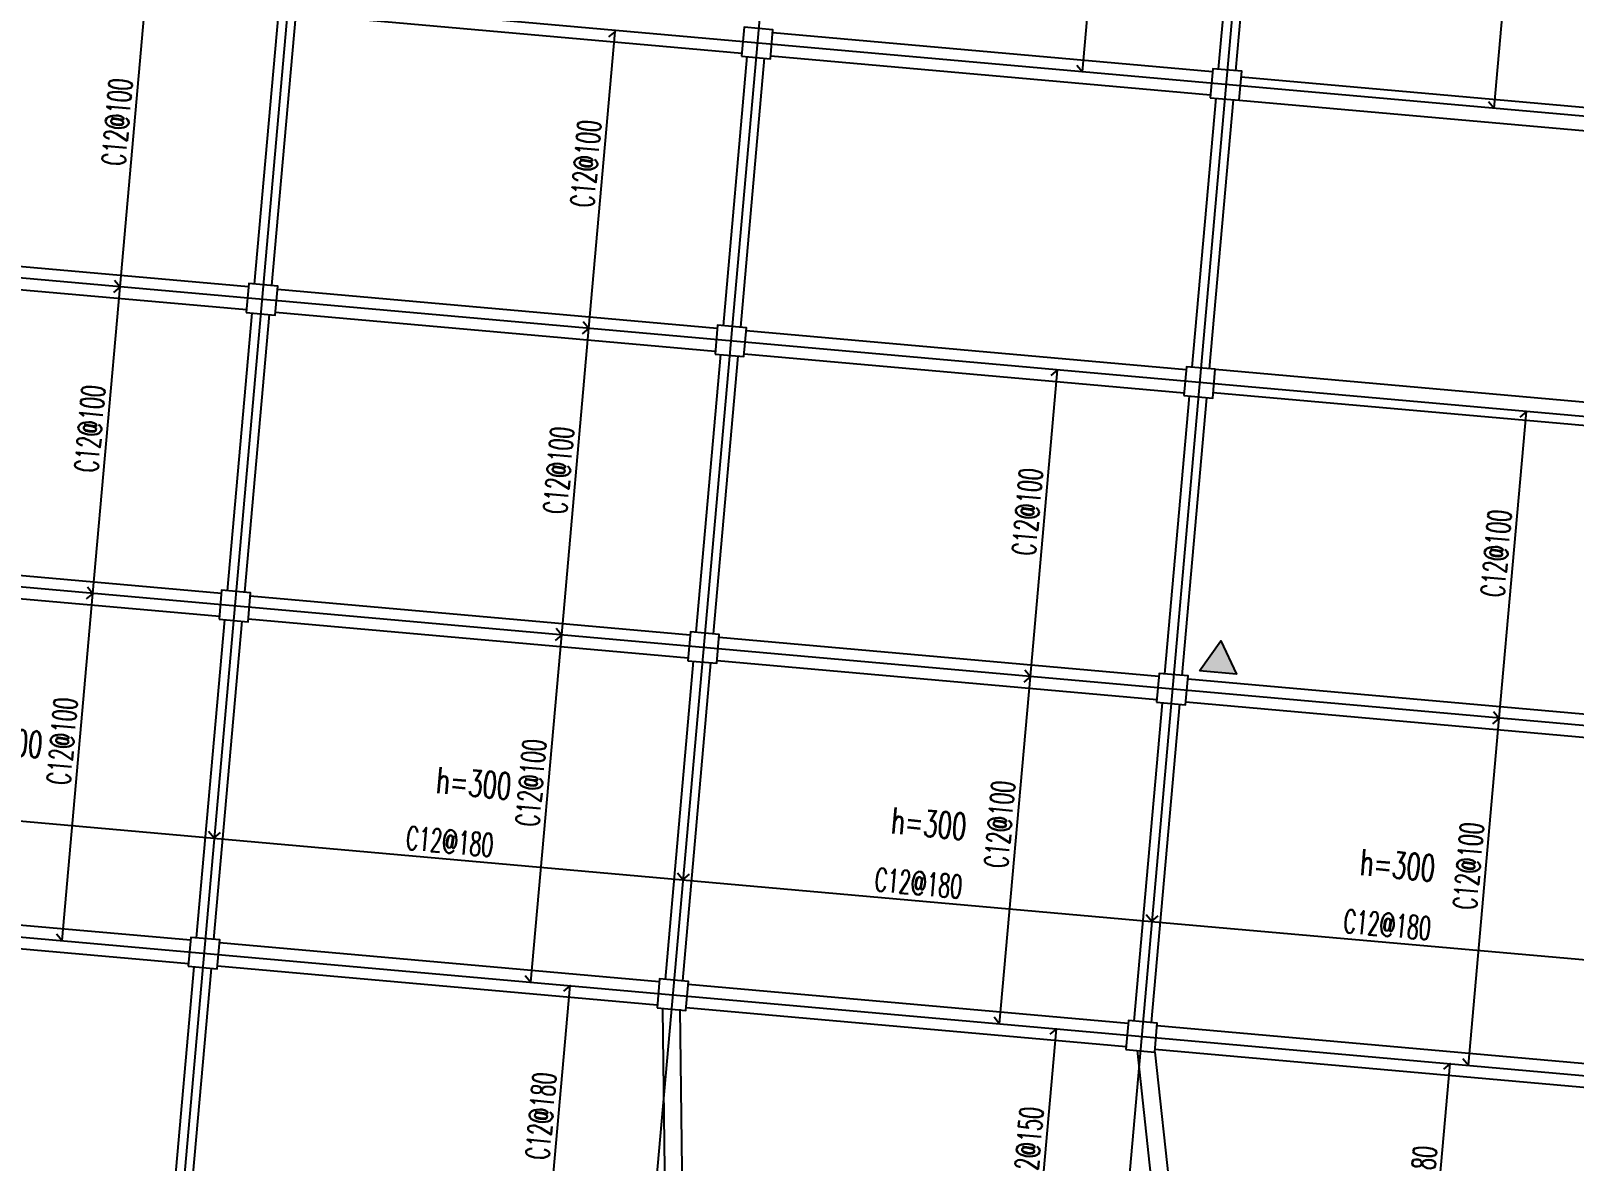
# Model space of a CAD drawing. Header units: millimetres. Extents: x 129427 to 386235, y 419441 to 703525.
# Drawn here: x 325345 to 351908, y 511101 to 530560 of the extents above; entities that cross this region are included whole.
import ezdxf

# ---------------------------------------------------------------- set-up
doc = ezdxf.new("R2010")
doc.units = ezdxf.units.MM
doc.header["$LTSCALE"] = 100
for name, color, linetype in [('B-dote', 253, 'Continuous'), ('B-板厚', 2, 'Continuous'), ('B-正筋文字', 7, 'Continuous'), ('B-正筋钢筋', 6, 'Continuous'), ('B-沉降观测点', 5, 'Continuous'), ('COLU', 7, 'Continuous'), ('h斜线-柱', 7, 'Continuous'), ('梁虚线', 4, 'Continuous')]:
    doc.layers.add(name, color=color, linetype=linetype)
doc.styles.get("Standard").update_dxf_attribs({"font": 'standard'})

# ---------------------------------------------------------------- blocks, each defined once
blk = doc.blocks.new('A$C7FDE0673')
at = {"layer": 'B-沉降观测点'}
blk.add_hatch(color=256, dxfattribs=at).paths.add_polyline_path([(318, 551), (0, 0), (636, 0)], flags=0)
blk.add_lwpolyline([(0, 0), (318, 551), (636, 0)], close=True, dxfattribs=at)

msp = doc.modelspace()

# ---------------------------------------------------------------- hatches: boundary and pattern name
at = {"layer": 'h斜线-柱'}
h = msp.add_hatch(dxfattribs=at)
h.set_pattern_fill('ANSI31', color=256, scale=40, angle=-5.06835, style=0)
h.set_pattern_definition([])
h.paths.add_polyline_path([(337575.6, 530125.2), (338073.7, 530081), (338117.9, 530579.1), (337619.8, 530623.2)], flags=0)
h = msp.add_hatch(dxfattribs=at)
h.set_pattern_fill('ANSI31', color=256, scale=40, angle=-5.06835, style=0)
h.set_pattern_definition([])
h.paths.add_polyline_path([(345644, 529409.6), (346142, 529365.4), (346186.2, 529863.5), (345688.1, 529907.6)], flags=0)
h = msp.add_hatch(dxfattribs=at)
h.set_pattern_fill('ANSI31', color=256, scale=40, angle=-5.06835, style=0)
h.set_pattern_definition([])
h.paths.add_polyline_path([(329052.3, 525710.9), (329550.4, 525666.7), (329594.6, 526164.8), (329096.5, 526208.9)], flags=0)
h = msp.add_hatch(dxfattribs=at)
h.set_pattern_fill('ANSI31', color=256, scale=40, angle=-5.06835, style=0)
h.set_pattern_definition([])
h.paths.add_polyline_path([(337120.7, 524995.3), (337618.7, 524951.1), (337662.9, 525449.2), (337164.8, 525493.4)], flags=0)
h = msp.add_hatch(dxfattribs=at)
h.set_pattern_fill('ANSI31', color=256, scale=40, angle=-5.06835, style=0)
h.set_pattern_definition([])
h.paths.add_polyline_path([(345189, 524279.7), (345687, 524235.6), (345731.2, 524733.6), (345233.2, 524777.8)], flags=0)
h = msp.add_hatch(dxfattribs=at)
h.set_pattern_fill('ANSI31', color=256, scale=40, angle=-5.06835, style=0)
h.set_pattern_definition([])
h.paths.add_polyline_path([(328584.1, 520431.6), (329082.2, 520387.5), (329126.3, 520885.5), (328628.3, 520929.7)], flags=0)
h = msp.add_hatch(dxfattribs=at)
h.set_pattern_fill('ANSI31', color=256, scale=40, angle=-5.06835, style=0)
h.set_pattern_definition([])
h.paths.add_polyline_path([(336652.4, 519716), (337150.5, 519671.9), (337194.7, 520169.9), (336696.6, 520214.1)], flags=0)
h = msp.add_hatch(dxfattribs=at)
h.set_pattern_fill('ANSI31', color=256, scale=40, angle=-5.06835, style=0)
h.set_pattern_definition([])
h.paths.add_polyline_path([(344720.8, 519000.4), (345218.8, 518956.3), (345263, 519454.3), (344764.9, 519498.5)], flags=0)
h = msp.add_hatch(dxfattribs=at)
h.set_pattern_fill('ANSI31', color=256, scale=40, angle=-5.06835, style=0)
h.set_pattern_definition([])
h.paths.add_polyline_path([(328054.1, 514455.1), (328552.1, 514410.9), (328596.3, 514909), (328098.2, 514953.1)], flags=0)
h = msp.add_hatch(dxfattribs=at)
h.set_pattern_fill('ANSI31', color=256, scale=40, angle=-5.06835, style=0)
h.set_pattern_definition([])
h.paths.add_polyline_path([(336122.4, 513739.5), (336620.4, 513695.3), (336664.6, 514193.4), (336166.6, 514237.5)], flags=0)
h = msp.add_hatch(dxfattribs=at)
h.set_pattern_fill('ANSI31', color=256, scale=40, angle=-5.06835, style=0)
h.set_pattern_definition([])
h.paths.add_polyline_path([(344190.7, 513023.9), (344688.8, 512979.7), (344732.9, 513477.8), (344234.9, 513522)], flags=0)

# ---------------------------------------------------------------- linework, layer by layer
at = {"layer": 'B-dote'}
for p, q in [((338862.7, 541807.1), (333426.8, 480516.3)), ((346931, 541091.6), (341495.1, 479800.7)), ((330308.5, 537044.2), (327848.1, 509303.1)), ((368028.3, 527675.3), (297455.3, 533934.5)), ((367573.3, 522545.4), (289828.5, 529440.7)), ((367105.1, 517266.1), (289360.3, 524161.4)), ((288431.8, 518220.2), (366575, 511289.6))]:
    msp.add_line(p, q, dxfattribs=at)
at = {"layer": 'B-正筋钢筋'}
for points in [[(343349.1, 529970.6), (343445.4, 529855.6), (343973.9, 535814.7), (343858.9, 535718.5)], [(350435, 529342.1), (350531.3, 529227.1), (351059.9, 535186.3), (350944.8, 535090)], [(326784.8, 526269.5), (326881.1, 526154.4), (327336.1, 531284.3), (327221.1, 531188.1)], [(334853.2, 525553.9), (334949.5, 525438.9), (335402.9, 530551.3), (335287.9, 530455.1)], [(326316.6, 520990.2), (326412.9, 520875.2), (326881.1, 526154.5), (326766.1, 526058.2)], [(334384.9, 520274.6), (334481.2, 520159.6), (334949.5, 525438.9), (334834.4, 525342.6)], [(342453.3, 519559), (342549.5, 519444), (343017.8, 524723.3), (342902.7, 524627)], [(350521.6, 518843.4), (350617.9, 518728.4), (351086.1, 524007.7), (350971.1, 523911.4)], [(325786.5, 515013.7), (325882.8, 514898.7), (326412.9, 520875.2), (326297.8, 520778.9)], [(333854.9, 514298.1), (333951.1, 514183.1), (334481.2, 520159.6), (334366.2, 520063.3)], [(341923.2, 513582.5), (342019.5, 513467.5), (342549.5, 519444), (342434.5, 519347.8)], [(349991.5, 512866.9), (350087.8, 512751.9), (350617.9, 518728.4), (350502.8, 518632.2)], [(320537.3, 517472.1), (320422.3, 517375.8), (328500.5, 516659.4), (328404.3, 516774.4)], [(328605.7, 516756.5), (328490.6, 516660.2), (336568.9, 515943.8), (336472.6, 516058.8)], [(336674, 516040.9), (336559, 515944.6), (344637.2, 515228.2), (344540.9, 515343.2)], [(344742.3, 515325.3), (344627.3, 515229.1), (352705.5, 514512.6), (352609.3, 514627.6)], [(334049.2, 508809.4), (334145.5, 508694.4), (334627, 514123.1), (334511.9, 514026.8)], [(342420.8, 508067), (342517.1, 507951.9), (342998.6, 513380.6), (342883.5, 513284.4)], [(349198.3, 507465.9), (349294.6, 507350.8), (349776, 512779.5), (349661, 512683.3)]]:
    msp.add_lwpolyline(points, dxfattribs=at)
at = {"layer": 'COLU'}
for points in [[(337575.6, 530125.2), (338073.7, 530081), (338117.9, 530579.1), (337619.8, 530623.2)], [(345644, 529409.6), (346142, 529365.4), (346186.2, 529863.5), (345688.1, 529907.6)], [(329052.3, 525710.9), (329550.4, 525666.7), (329594.6, 526164.8), (329096.5, 526208.9)], [(337120.7, 524995.3), (337618.7, 524951.1), (337662.9, 525449.2), (337164.8, 525493.4)], [(345189, 524279.7), (345687, 524235.6), (345731.2, 524733.6), (345233.2, 524777.8)], [(328584.1, 520431.6), (329082.2, 520387.5), (329126.3, 520885.5), (328628.3, 520929.7)], [(336652.4, 519716), (337150.5, 519671.9), (337194.7, 520169.9), (336696.6, 520214.1)], [(344720.8, 519000.4), (345218.8, 518956.3), (345263, 519454.3), (344764.9, 519498.5)], [(328054.1, 514455.1), (328552.1, 514410.9), (328596.3, 514909), (328098.2, 514953.1)], [(336122.4, 513739.5), (336620.4, 513695.3), (336664.6, 514193.4), (336166.6, 514237.5)], [(344190.7, 513023.9), (344688.8, 512979.7), (344732.9, 513477.8), (344234.9, 513522)]]:
    msp.add_lwpolyline(points, close=True, dxfattribs=at)
at = {"layer": '梁虚线'}
for p, q in [((345787.7, 529898.6), (346273.6, 535377.1)), ((346086.6, 529872.5), (346572.5, 535351)), ((329196.1, 526199.9), (329606.9, 530831.8)), ((329495, 526173.8), (329905.7, 530805.6)), ((330010, 530846.4), (337580.3, 530175)), ((338113.2, 530529.3), (345683.5, 529857.9)), ((337264.4, 525484.3), (337675.3, 530116.2)), ((337563.3, 525458.2), (337974.1, 530090)), ((338078.3, 530130.8), (345648.6, 529459.4)), ((346177.1, 529766.1), (352746.1, 529183.5)), ((345332.8, 524768.8), (345743.6, 529400.6)), ((345631.6, 524742.6), (346042.4, 529374.4)), ((346142.2, 529367.6), (352756.5, 528781)), ((321521.6, 526830.6), (329091.9, 526159.2)), ((321486.7, 526432.1), (329057, 525760.7)), ((329589.9, 526115), (337160.2, 525443.6)), ((328727.9, 520920.7), (329151.9, 525701.9)), ((329555, 525716.5), (337125.3, 525045.1)), ((329026.7, 520894.5), (329450.8, 525675.7)), ((337658.2, 525399.4), (345228.5, 524728)), ((336796.2, 520205.1), (337220.3, 524986.3)), ((337095.1, 520178.9), (337519.1, 524960.2)), ((337623.4, 525000.9), (345193.7, 524329.5)), ((345730.9, 524733.6), (352949.1, 524093.4)), ((344864.5, 519489.5), (345288.6, 524270.7)), ((345163.4, 519463.3), (345587.5, 524244.6)), ((345696.1, 524335.1), (352914.3, 523695)), ((321053.3, 521551.3), (328623.6, 520879.9)), ((321018.5, 521152.8), (328588.8, 520481.4)), ((329121.7, 520835.7), (336691.9, 520164.3)), ((328197.8, 514944.1), (328683.7, 520422.6)), ((328496.7, 514918), (328982.6, 520396.5)), ((329086.8, 520437.2), (336657.1, 519765.8)), ((337190, 520120.1), (344760.3, 519448.7)), ((336266.1, 514228.5), (336752, 519707)), ((336565, 514202.4), (337050.9, 519680.9)), ((337155.1, 519721.6), (344725.4, 519050.2)), ((345258.3, 519404.5), (352828.6, 518733.1)), ((344334.5, 513512.9), (344820.4, 518991.4)), ((344633.3, 513486.8), (345119.2, 518965.3)), ((345223.5, 519006), (352793.8, 518334.6)), ((328093.6, 514903.3), (320573.1, 515570.3)), ((320538.2, 515171.9), (328058.7, 514504.9)), ((336161.9, 514187.8), (328591.6, 514859.2)), ((327707.5, 509416), (328153.6, 514446.3)), ((328006.3, 509389.5), (328452.5, 514419.7)), ((328556.7, 514460.7), (336127, 513789.3)), ((344230.2, 513472.2), (336659.9, 514143.6)), ((336625.1, 513745.1), (344195.4, 513073.7)), ((336282.2, 508740.8), (336221.4, 513715.6)), ((336582.1, 508744.4), (336521.4, 513719.2)), ((352298.6, 512756.6), (344728.3, 513428)), ((344384.1, 513006.8), (344939.9, 507887.6)), ((344688.8, 512979.7), (345244.6, 507860.6)), ((344693.4, 513029.5), (352263.7, 512358.1))]:
    msp.add_line(p, q, dxfattribs=at)

# ---------------------------------------------------------------- block references
at = {"layer": 'B-沉降观测点', "rotation": 354.9316467960963}
msp.add_blockref('A$C7FDE0673', (345460.3, 519539.5), dxfattribs=at)

# ---------------------------------------------------------------- texts
at = {"layer": 'B-板厚', "width": 0.7}
for p in [(324238.4, 518155.2), (332306.7, 517439.6), (340139.4, 516744.9), (348207.7, 516029.3)]:
    msp.add_text('h=300', height=450, rotation=354.93165, dxfattribs=at).set_placement(p)
at = {"layer": 'B-正筋文字', "width": 0.65}
for s, rotation, p in [('C12@100', 84.93153, (326962.7, 528224.1)), ('C12@100', 84.93153, (335031, 527508.5)), ('C12@100', 84.93153, (326494.4, 522944.8)), ('C12@100', 84.93153, (334562.8, 522229.2)), ('C12@100', 84.93153, (342631.1, 521513.6)), ('C12@100', 84.93153, (350699.4, 520798)), ('C12@100', 84.93153, (326017.3, 517564.6)), ('C12@100', 84.93153, (334085.6, 516849)), ('C12@100', 84.93153, (342153.9, 516133.4)), ('C12@180', 354.93165, (331789.8, 516469.6)), ('C12@100', 84.93153, (350222.2, 515417.8)), ('C12@180', 354.93165, (339858.1, 515754)), ('C12@180', 354.93165, (347926.4, 515038.4)), ('C12@180', 84.93188, (334257.9, 511111.7)), ('C12@150', 84.93188, (342642.8, 510518.7)), ('C12@180', 84.93188, (349414, 509847.3))]:
    msp.add_text(s, height=400, rotation=rotation, dxfattribs=at).set_placement(p)

doc.saveas('drawing.dxf')
